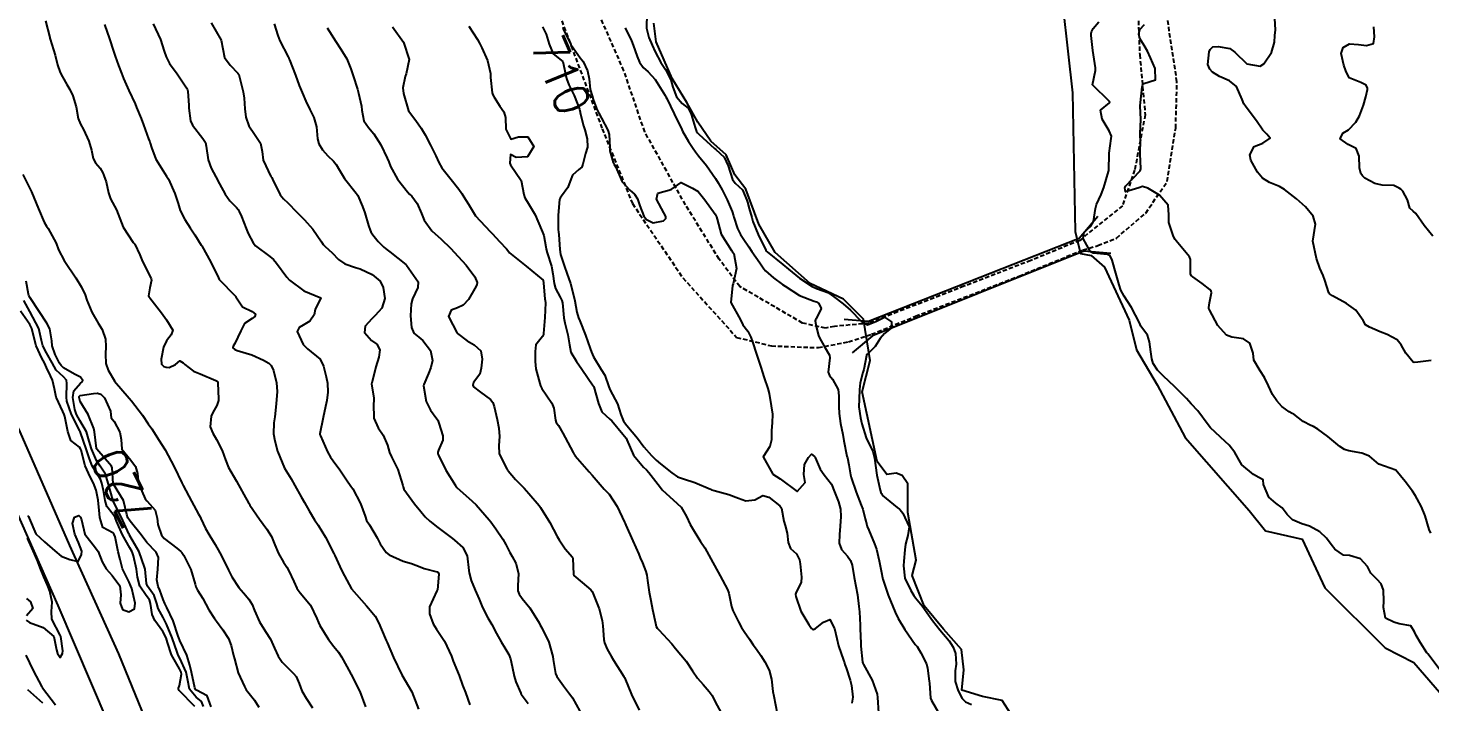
# Model space of a CAD drawing. Header units: metres. Extents: x 292545 to 299085, y 7450245 to 7463078.
# Drawn here: x 298608.5 to 298772.6, y 7451122.6 to 7451201.5 of the extents above; entities that cross this region are included whole.
import ezdxf
from ezdxf.enums import TextEntityAlignment as Align

# ---------------------------------------------------------------- set-up
doc = ezdxf.new("R2010")
doc.units = ezdxf.units.M
doc.linetypes.add('DASHED', pattern=[0.75, 0.5, -0.25])
for name, color, linetype in [('Cotas', 45, 'Continuous'), ('Curvas de Nivel 1m', 11, 'Continuous'), ('Curvas de Nivel 5m', 15, 'Continuous'), ('Hidrografia', 140, 'Continuous'), ('Linha Férrea', 20, 'Continuous'), ('Pontes e viadutos', 190, 'Continuous'), ('Vias Secundárias', 230, 'DASHED')]:
    doc.layers.add(name, color=color, linetype=linetype)
doc.styles.add('Style-STANDARD', font='STANDARD.shx')

msp = doc.modelspace()

# ---------------------------------------------------------------- linework, layer by layer
at = {"layer": 'Curvas de Nivel 1m', "flags": 128}
for points, elevation in [([(298680.93, 7451203.22), (298680.91, 7451201.47), (298681.15, 7451200.4), (298681.56, 7451199.47), (298681.9, 7451198.69), (298682.56, 7451197.46), (298683.1, 7451196.62), (298683.76, 7451195.44), (298683.97, 7451194.56), (298684.42, 7451193.44), (298685.06, 7451192.67), (298685.76, 7451192.13), (298686.12, 7451191.41), (298686.57, 7451189.86), (298686.75, 7451189.4), (298686.85, 7451189.24), (298687.01, 7451189.06), (298688.86, 7451187.38), (298688.99, 7451187.28), (298690, 7451186.38), (298690.43, 7451185.36), (298690.95, 7451183.76), (298691.28, 7451183.35), (298692.13, 7451182.54), (298692.65, 7451181.33), (298692.7, 7451181.11), (298692.91, 7451180.36), (298693.2, 7451179.33), (298693.34, 7451178.87), (298693.96, 7451177.32), (298694.85, 7451175.5), (298694.93, 7451175.38), (298695.02, 7451175.31), (298696.83, 7451173.83), (298697.52, 7451173.27), (298698.81, 7451172.23), (298700.27, 7451171.25), (298700.8, 7451171.02), (298702.1, 7451170.53), (298702.79, 7451170.09), (298703.92, 7451169.2), (298704.77, 7451168.48), (298706, 7451167.18), (298706.75, 7451166.76), (298707.71, 7451167.16), (298708.76, 7451167.64), (298709.55, 7451167.13), (298709.51, 7451166.37), (298708.74, 7451165.75), (298708.22, 7451165.15), (298707.65, 7451164.22), (298706.7, 7451163.28), (298706.65, 7451163.23), (298706.62, 7451163.17), (298706.31, 7451161.55), (298706.22, 7451161.17), (298705.88, 7451159.96), (298705.81, 7451159.18), (298705.76, 7451158.07), (298705.74, 7451157.18), (298705.92, 7451155.87), (298706.09, 7451155.18), (298706.59, 7451153.53), (298706.76, 7451153.17), (298707.38, 7451151.96), (298707.59, 7451151.15), (298707.69, 7451150.29), (298707.86, 7451149.15), (298708.25, 7451147.41), (298708.33, 7451147.14), (298708.38, 7451147.01), (298708.51, 7451146.77), (298710.23, 7451145.39), (298710.49, 7451145.18), (298710.56, 7451145.12), (298710.88, 7451144.73), (298711.63, 7451143.11), (298711.46, 7451142.11), (298711.2, 7451141.11), (298711.13, 7451140.42), (298711.02, 7451139.11), (298710.96, 7451138.57), (298711.11, 7451137.11), (298711.82, 7451135.67), (298712.17, 7451135.1), (298712.37, 7451134.81), (298713.15, 7451133.88), (298713.7, 7451133.08), (298714.34, 7451132.15), (298715.22, 7451131.06), (298716.31, 7451129.78), (298716.77, 7451129.05), (298717.04, 7451128.3), (298717.14, 7451127.04), (298717.02, 7451126.29), (298717.02, 7451125.04), (298717.36, 7451123.92), (298717.83, 7451123.03), (298718.23, 7451122.66), (298718.91, 7451122.33)], 707), ([(298610.59, 7451202.32), (298611.07, 7451200.38), (298611.09, 7451200.31), (298611.14, 7451200.17), (298611.72, 7451198.3), (298611.98, 7451197.18), (298612.29, 7451196.29), (298612.58, 7451195.77), (298613.08, 7451194.89), (298613.42, 7451194.28), (298613.78, 7451193.55), (298614.15, 7451192.27), (298614.4, 7451190.9), (298614.66, 7451190.26), (298615.01, 7451189.6), (298615.64, 7451188.25), (298615.95, 7451187.21), (298616.17, 7451186.24), (298616.43, 7451185.7), (298616.96, 7451185.08), (298617.27, 7451184.55), (298617.4, 7451184.23), (298617.66, 7451183.51), (298617.95, 7451182.22), (298618.18, 7451181.49), (298618.9, 7451180.21), (298619.65, 7451178.2), (298620.85, 7451176.38), (298620.94, 7451176.28), (298621.01, 7451176.19), (298621.61, 7451174.95), (298621.93, 7451174.17), (298622.81, 7451172.42), (298622.95, 7451172.16), (298622.98, 7451171.98), (298622.79, 7451171.08), (298622.63, 7451170.16), (298622.66, 7451170.04), (298622.78, 7451169.9), (298624.15, 7451168.15), (298624.75, 7451167.36), (298625.48, 7451166.13), (298625.27, 7451165.59), (298624.72, 7451164.89), (298624.38, 7451164.14), (298624.11, 7451162.73), (298624.16, 7451162.15), (298624.44, 7451161.9), (298624.68, 7451161.81), (298625.05, 7451161.76), (298625.77, 7451162.13), (298626.29, 7451162.53), (298626.69, 7451162.3), (298626.89, 7451162.12), (298627.89, 7451161.32), (298628.67, 7451161.02), (298630.49, 7451160.25), (298630.66, 7451160.15), (298630.74, 7451160.07), (298630.75, 7451159.98), (298630.82, 7451158.07), (298630.81, 7451157.9), (298630.63, 7451157.31), (298630.17, 7451156.52), (298629.97, 7451156.08), (298629.85, 7451154.83), (298630.14, 7451154.07), (298630.58, 7451153.34), (298631.23, 7451152.06), (298631.64, 7451150.97), (298631.99, 7451150.06), (298632.53, 7451149.14), (298632.93, 7451148.45), (298633.14, 7451148.04), (298633.99, 7451146.54), (298634.27, 7451146.02), (298634.35, 7451145.88), (298634.49, 7451145.67), (298635.62, 7451144.01), (298636.46, 7451142.85), (298637, 7451141.99), (298637.4, 7451141.03), (298637.82, 7451139.99), (298638.41, 7451138.99), (298638.83, 7451138.39), (298639.06, 7451137.97), (298639.64, 7451136.71), (298639.97, 7451135.96), (298640.12, 7451135.7), (298640.37, 7451135.4), (298641.59, 7451133.94), (298642.34, 7451132.4), (298642.52, 7451131.93), (298642.68, 7451131.57), (298643.67, 7451129.92), (298644.3, 7451129.13), (298644.84, 7451128.46), (298645.21, 7451127.9), (298646.25, 7451125.99), (298646.32, 7451125.88), (298646.43, 7451125.7), (298647.36, 7451123.87), (298648.01, 7451122.07)], 718), ([(298617.47, 7451201.92), (298618.07, 7451200.22), (298618.55, 7451198.79), (298618.73, 7451198.21), (298619.1, 7451197.11), (298619.45, 7451196.21), (298619.71, 7451195.58), (298620.31, 7451194.2), (298621.05, 7451192.61), (298621.23, 7451192.19), (298621.76, 7451190.91), (298622.05, 7451190.17), (298622.63, 7451188.53), (298622.77, 7451188.16), (298622.83, 7451188), (298622.99, 7451187.53), (298623.5, 7451186.15), (298624.34, 7451184.77), (298624.75, 7451184.14), (298624.95, 7451183.79), (298625.7, 7451182.13), (298626.08, 7451180.96), (298626.35, 7451180.13), (298626.89, 7451179.07), (298627.51, 7451178.11), (298628.06, 7451177.29), (298628.79, 7451176.09), (298628.81, 7451176.05), (298628.85, 7451175.99), (298629.92, 7451174.08), (298630.81, 7451172.24), (298630.91, 7451172.07), (298632.78, 7451170.15), (298632.83, 7451170.09), (298632.84, 7451170.05), (298633.62, 7451168.88), (298634.77, 7451168.33), (298635.16, 7451168.02), (298635.05, 7451167.72), (298634.76, 7451167.51), (298633.85, 7451166.93), (298633.44, 7451166.04), (298632.72, 7451164.57), (298632.52, 7451164.25), (298632.5, 7451164.05), (298632.71, 7451163.88), (298632.99, 7451163.76), (298634.7, 7451163.25), (298636.07, 7451162.63), (298636.69, 7451162.27), (298636.99, 7451162), (298637.27, 7451161.4), (298637.62, 7451159.99), (298637.69, 7451158.95), (298637.59, 7451157.99), (298637.51, 7451157.11), (298637.4, 7451155.99), (298637.29, 7451155.3), (298637.27, 7451153.99), (298637.4, 7451153.17), (298637.72, 7451151.99), (298638.54, 7451149.98), (298639.31, 7451148.75), (298639.75, 7451147.96), (298640.5, 7451146.62), (298640.89, 7451145.95), (298641.43, 7451144.99), (298642.05, 7451143.93), (298642.46, 7451143.32), (298643.35, 7451141.92), (298644.31, 7451140.02), (298644.36, 7451139.91), (298644.42, 7451139.78), (298645, 7451138.49), (298645.3, 7451137.9), (298646.37, 7451135.88), (298648.12, 7451133.86), (298648.35, 7451133.62), (298649.16, 7451132.67), (298649.57, 7451131.84), (298650.31, 7451130.1), (298650.43, 7451129.83), (298650.54, 7451129.59), (298651.29, 7451127.82), (298652.25, 7451125.81), (298653.43, 7451123.8), (298654.21, 7451121.79)], 717), ([(298623.16, 7451201.98), (298624.03, 7451200.15), (298624.47, 7451198.8), (298624.69, 7451198.14), (298625.1, 7451197.34), (298625.98, 7451196.13), (298627.08, 7451194.51), (298627.2, 7451194.24), (298627.22, 7451194.12), (298627.34, 7451192.41), (298627.36, 7451192.12), (298627.54, 7451190.63), (298627.78, 7451190.11), (298629, 7451188.57), (298629.28, 7451188.09), (298629.39, 7451187.68), (298629.59, 7451186.08), (298629.94, 7451185.1), (298630.49, 7451184.07), (298630.94, 7451183.26), (298631.6, 7451182.06), (298632.14, 7451181.28), (298632.91, 7451180.5), (298633.12, 7451180.26), (298633.25, 7451180.04), (298633.49, 7451179.44), (298634.04, 7451178.03), (298634.28, 7451177.45), (298634.86, 7451176.36), (298635.16, 7451176.02), (298636.84, 7451174.75), (298637.25, 7451174.4), (298637.61, 7451173.99), (298638.81, 7451172.35), (298639.14, 7451171.97), (298640.79, 7451170.73), (298642.78, 7451169.93), (298642.14, 7451168.56), (298642, 7451167.94), (298641.49, 7451167.2), (298640.74, 7451166.74), (298640.25, 7451166.44), (298640.03, 7451165.96), (298640.72, 7451164.45), (298641.24, 7451163.94), (298642.7, 7451162.76), (298643.09, 7451161.92), (298643.42, 7451160.67), (298643.57, 7451159.92), (298643.61, 7451158.87), (298643.49, 7451157.92), (298643.34, 7451157.21), (298643.08, 7451155.92), (298642.69, 7451154.02), (298642.68, 7451153.93), (298642.74, 7451153.78), (298643.56, 7451151.91), (298643.92, 7451151.27), (298644.55, 7451150.4), (298644.92, 7451149.9), (298645.8, 7451148.62), (298646.3, 7451147.88), (298646.52, 7451147.56), (298647.45, 7451145.87), (298647.96, 7451144.38), (298648.15, 7451143.86), (298648.47, 7451143.34), (298649.39, 7451141.85), (298649.75, 7451141.15), (298650.43, 7451140.13), (298650.79, 7451139.83), (298652.42, 7451139.11), (298653.39, 7451138.82), (298654.41, 7451138.44), (298654.88, 7451138.26), (298656.4, 7451137.86), (298656.53, 7451137.76), (298656.59, 7451137.57), (298656.43, 7451135.76), (298656.41, 7451135.72), (298656.37, 7451135.65), (298655.52, 7451133.77), (298655.52, 7451132.95), (298655.95, 7451131.77), (298656.32, 7451131.16), (298657.26, 7451129.75), (298658.06, 7451127.97), (298658.14, 7451127.74), (298658.28, 7451127.39), (298658.96, 7451125.73), (298659.37, 7451124.6), (298659.71, 7451123.73), (298660.22, 7451122.29)], 716), ([(298637.34, 7451202), (298637.76, 7451200.6), (298638.01, 7451199.99), (298638.96, 7451198.12), (298639.04, 7451197.97), (298639.06, 7451197.92), (298639.11, 7451197.78), (298639.81, 7451195.96), (298640.26, 7451194.77), (298640.6, 7451193.95), (298641.05, 7451192.93), (298641.52, 7451191.95), (298641.97, 7451191.01), (298642.29, 7451189.94), (298642.4, 7451188.54), (298642.55, 7451187.93), (298642.99, 7451187.24), (298643.6, 7451186.54), (298644.26, 7451185.91), (298644.59, 7451185.52), (298644.96, 7451184.87), (298645.56, 7451183.89), (298646.93, 7451182.15), (298647.05, 7451182), (298647.13, 7451181.88), (298647.65, 7451180.61), (298647.92, 7451179.86), (298648.37, 7451178.37), (298648.56, 7451177.85), (298648.65, 7451177.63), (298648.87, 7451177.28), (298649.51, 7451176.5), (298650.17, 7451175.84), (298650.55, 7451175.54), (298650.85, 7451175.32), (298652.75, 7451173.81), (298652.83, 7451173.73), (298654.18, 7451171.79), (298654.15, 7451171.14), (298653.52, 7451169.8), (298653.37, 7451169.21), (298653.29, 7451167.8), (298653.39, 7451166.45), (298653.69, 7451165.8), (298654.25, 7451165.31), (298654.72, 7451164.94), (298655.63, 7451163.77), (298655.87, 7451162.59), (298655.66, 7451161.77), (298655.37, 7451161.08), (298654.83, 7451159.78), (298654.8, 7451159.64), (298655.12, 7451157.78), (298655.64, 7451156.79), (298656.38, 7451155.76), (298656.47, 7451155.62), (298656.61, 7451155.24), (298657.06, 7451153.76), (298657.06, 7451153.28), (298656.57, 7451152.1), (298656.47, 7451151.85), (298656.46, 7451151.76), (298656.48, 7451151.68), (298656.56, 7451151.5), (298657.41, 7451149.75), (298658.53, 7451147.96), (298658.62, 7451147.83), (298658.71, 7451147.74), (298660.5, 7451146.14), (298660.96, 7451145.71), (298662.48, 7451143.94), (298662.67, 7451143.69), (298663.25, 7451142.89), (298664.09, 7451141.67), (298664.44, 7451141.05), (298664.9, 7451140.13), (298665.18, 7451139.66), (298665.62, 7451138.86), (298665.9, 7451137.65), (298665.83, 7451136.2), (298665.84, 7451135.65), (298665.98, 7451135.26), (298666.36, 7451134.74), (298667.26, 7451133.63), (298668.33, 7451131.88), (298668.46, 7451131.62), (298668.65, 7451131.29), (298669.46, 7451129.61), (298669.93, 7451127.96), (298669.99, 7451127.6), (298670.26, 7451125.97), (298670.4, 7451125.6), (298671.18, 7451124.53), (298671.9, 7451123.57), (298672.04, 7451123.38), (298672.23, 7451123.11), (298673.08, 7451121.56)], 714), ([(298643.54, 7451201.53), (298644.54, 7451199.91), (298645.13, 7451199), (298645.83, 7451197.89), (298646.29, 7451196.7), (298646.57, 7451195.89), (298647.07, 7451194.32), (298647.19, 7451193.88), (298647.53, 7451192.36), (298647.58, 7451191.87), (298647.82, 7451190.65), (298648.35, 7451189.86), (298649.01, 7451189.12), (298649.81, 7451187.84), (298650.56, 7451186.25), (298650.73, 7451185.83), (298650.96, 7451185.27), (298651.77, 7451183.82), (298652.93, 7451182.33), (298653.18, 7451182.06), (298653.43, 7451181.8), (298654.07, 7451180.95), (298654.57, 7451179.78), (298654.89, 7451179), (298655.79, 7451177.77), (298656.86, 7451176.8), (298657.96, 7451175.75), (298658.84, 7451174.77), (298659.34, 7451174.23), (298659.79, 7451173.73), (298660.81, 7451172.38), (298661.1, 7451171.71), (298661.06, 7451171.45), (298660.8, 7451171.01), (298660.06, 7451169.72), (298659.46, 7451169.05), (298658.77, 7451168.73), (298658.04, 7451168.47), (298657.72, 7451167.75), (298658.73, 7451165.8), (298658.77, 7451165.77), (298658.8, 7451165.74), (298659.9, 7451164.9), (298660.72, 7451164.43), (298661.5, 7451163.7), (298661.65, 7451162.75), (298661.55, 7451161.7), (298661.39, 7451160.99), (298660.67, 7451160.01), (298660.57, 7451159.71), (298660.66, 7451159.51), (298661.47, 7451158.88), (298662.64, 7451158.02), (298662.91, 7451157.69), (298663.09, 7451157.22), (298663.44, 7451155.68), (298663.61, 7451154.67), (298663.7, 7451153.68), (298663.6, 7451152.65), (298663.65, 7451151.68), (298664.55, 7451149.92), (298664.64, 7451149.76), (298664.7, 7451149.67), (298665.55, 7451148.67), (298666.52, 7451147.71), (298666.59, 7451147.64), (298667.13, 7451147.02), (298668.32, 7451145.62), (298668.49, 7451145.39), (298669.57, 7451143.61), (298670.45, 7451141.98), (298670.66, 7451141.6), (298671.38, 7451140.54), (298672.22, 7451139.57), (298672.28, 7451139.43), (298672.34, 7451137.57), (298672.4, 7451137.41), (298673.35, 7451136.6), (298674.38, 7451135.75), (298674.52, 7451135.55), (298674.65, 7451135.27), (298675.35, 7451133.54), (298675.71, 7451132.16), (298675.79, 7451131.54), (298675.9, 7451129.94), (298675.97, 7451129.53), (298676.3, 7451128.79), (298676.75, 7451127.99), (298677.05, 7451127.52), (298678.25, 7451125.6), (298678.31, 7451125.5), (298678.35, 7451125.4), (298679.12, 7451123.49), (298680.04, 7451121.65)], 713), ([(298651.16, 7451201.63), (298652.46, 7451199.82), (298653.11, 7451197.81), (298652.76, 7451196.15), (298652.67, 7451195.81), (298652.39, 7451194.5), (298652.46, 7451193.82), (298653.04, 7451191.81), (298653.92, 7451190.68), (298654.54, 7451189.79), (298655.01, 7451189), (298655.64, 7451187.77), (298656.23, 7451186.52), (298656.59, 7451185.76), (298656.96, 7451185.13), (298658.04, 7451183.75), (298658.93, 7451182.65), (298659.3, 7451182.11), (298659.54, 7451181.73), (298660.07, 7451180.88), (298660.77, 7451179.71), (298660.9, 7451179.52), (298662.6, 7451177.69), (298662.87, 7451177.41), (298663.71, 7451176.53), (298664.52, 7451175.67), (298664.66, 7451175.47), (298664.85, 7451175.2), (298666.82, 7451173.64), (298668.81, 7451171.97), (298668.83, 7451171.64), (298668.83, 7451171.62), (298668.98, 7451169.82), (298669.02, 7451169.62), (298669.08, 7451169.32), (298669.01, 7451167.62), (298668.85, 7451165.74), (298668.84, 7451165.62), (298668.73, 7451165.39), (298667.94, 7451164.41), (298667.85, 7451163.63), (298667.86, 7451162.47), (298667.94, 7451161.63), (298668.41, 7451159.88), (298668.49, 7451159.62), (298668.66, 7451159.29), (298669.81, 7451157.6), (298670.04, 7451157.01), (298670.24, 7451155.6), (298670.34, 7451155.33), (298670.61, 7451154.97), (298671.11, 7451154.1), (298671.36, 7451153.59), (298672.33, 7451151.81), (298672.45, 7451151.57), (298672.49, 7451151.5), (298672.56, 7451151.42), (298674.18, 7451149.55), (298674.54, 7451149.15), (298675.95, 7451147.53), (298676.23, 7451147.24), (298676.51, 7451146.93), (298677.46, 7451145.51), (298678.33, 7451143.65), (298678.39, 7451143.5), (298678.47, 7451143.33), (298679.28, 7451141.49), (298679.98, 7451139.93), (298680.16, 7451139.48), (298680.42, 7451138.89), (298680.82, 7451137.89), (298680.93, 7451137.47), (298681.01, 7451136.85), (298681.21, 7451135.47), (298681.39, 7451134.49), (298681.61, 7451133.46), (298681.95, 7451131.83), (298682.03, 7451131.45), (298682.13, 7451131.26), (298682.32, 7451131.07), (298683.84, 7451129.43), (298684.3, 7451128.89), (298685.52, 7451127.42), (298686.27, 7451126.26), (298686.85, 7451125.4), (298687.51, 7451124.66), (298688.24, 7451123.84), (298688.57, 7451123.38), (298688.94, 7451122.65), (298689.62, 7451121.37)], 712), ([(298660.09, 7451201.72), (298661.14, 7451200.14), (298661.36, 7451199.71), (298661.64, 7451199.19), (298662.31, 7451197.7), (298662.63, 7451196.16), (298662.65, 7451195.69), (298662.84, 7451193.91), (298662.93, 7451193.69), (298663.06, 7451193.41), (298663.73, 7451192.36), (298664.22, 7451191.67), (298664.39, 7451191.02), (298664.45, 7451189.67), (298665.01, 7451188.48), (298665.9, 7451188.76), (298667.01, 7451188.77), (298667.73, 7451187.63), (298666.98, 7451186.42), (298665.65, 7451186.33), (298664.98, 7451186.71), (298664.9, 7451185.66), (298664.97, 7451185.47), (298666.24, 7451183.65), (298666.55, 7451182.02), (298666.64, 7451181.64), (298666.92, 7451181.19), (298667.86, 7451179.63), (298668.61, 7451177.89), (298668.73, 7451177.62), (298668.87, 7451177.22), (298669.13, 7451175.89), (298669.17, 7451175.62), (298669.29, 7451175.17), (298669.78, 7451173.61), (298669.95, 7451172.73), (298670.08, 7451171.6), (298670.23, 7451171.03), (298670.79, 7451169.99), (298670.98, 7451169.59), (298671.05, 7451169.32), (298671.24, 7451167.59), (298671.34, 7451166.99), (298671.68, 7451165.58), (298671.88, 7451164.42), (298672.06, 7451163.58), (298672.7, 7451162.46), (298673.33, 7451161.56), (298674.66, 7451159.61), (298674.69, 7451159.57), (298674.7, 7451159.55), (298674.72, 7451159.49), (298675.27, 7451157.54), (298675.67, 7451156.59), (298676.61, 7451155.72), (298676.82, 7451155.52), (298678.14, 7451153.96), (298678.52, 7451153.5), (298678.59, 7451153.3), (298679.38, 7451151.49), (298680.55, 7451150.12), (298680.88, 7451149.81), (298681.18, 7451149.47), (298682.52, 7451147.72), (298682.74, 7451147.45), (298684.5, 7451145.84), (298684.95, 7451145.43), (298685.58, 7451144.32), (298685.99, 7451143.41), (298686.46, 7451142.6), (298687.23, 7451141.4), (298687.7, 7451140.65), (298688.42, 7451139.38), (298689.51, 7451137.37), (298690.38, 7451135.77), (298690.5, 7451135.48), (298690.53, 7451135.36), (298690.82, 7451133.81), (298690.99, 7451133.35), (298691.67, 7451132.01), (298692, 7451131.34), (298692.32, 7451130.87), (298692.94, 7451129.96), (298693.36, 7451129.32), (298693.78, 7451128.8), (298694.29, 7451128.07), (298694.73, 7451127.31), (298695.24, 7451126.33), (298695.53, 7451125.3), (298695.69, 7451123.85), (298695.81, 7451123.29), (298696.2, 7451121.29)], 711), ([(298671.1, 7451201.59), (298671.16, 7451201.4), (298672.05, 7451199.58), (298673.12, 7451197.99), (298673.31, 7451197.77), (298673.47, 7451197.56), (298674.01, 7451196.47), (298674.18, 7451195.55), (298674.32, 7451194.3), (298674.52, 7451193.55), (298674.64, 7451193.13), (298675.05, 7451192.07), (298675.32, 7451191.54), (298675.63, 7451190.93), (298676.37, 7451189.53), (298676.53, 7451189.05), (298676.59, 7451187.53), (298676.6, 7451187.14), (298676.98, 7451185.77), (298677.11, 7451185.52), (298677.3, 7451185.19), (298678.04, 7451183.51), (298678.93, 7451182.51), (298679.48, 7451182.04), (298679.83, 7451181.49), (298680.13, 7451180.7), (298680.58, 7451179.47), (298680.9, 7451179.07), (298681.66, 7451178.69), (298682.9, 7451178.94), (298683.14, 7451179.21), (298683.17, 7451179.45), (298682.91, 7451179.88), (298682.07, 7451181.46), (298682.23, 7451182.16), (298682.93, 7451182.38), (298683.79, 7451182.59), (298684.94, 7451183.43), (298686.29, 7451182.76), (298686.93, 7451182.37), (298687.7, 7451181.39), (298688.91, 7451179.71), (298689.09, 7451179.38), (298689.16, 7451179.11), (298689.64, 7451177.37), (298690.85, 7451175.45), (298690.89, 7451175.4), (298690.92, 7451175.36), (298691.11, 7451175.1), (298691.42, 7451173.35), (298691.02, 7451171.57), (298690.96, 7451171.36), (298690.78, 7451169.36), (298691.9, 7451167.34), (298692.18, 7451166.77), (298692.74, 7451166), (298693.1, 7451165.33), (298693.29, 7451164.76), (298693.76, 7451163.32), (298694.31, 7451161.69), (298694.42, 7451161.31), (298694.68, 7451160.56), (298695.1, 7451159.31), (298695.25, 7451158.71), (298695.47, 7451157.3), (298695.62, 7451156.3), (298695.61, 7451155.3), (298695.5, 7451154.4), (298695.5, 7451153.3), (298695.34, 7451152.54), (298694.56, 7451151.31), (298695.66, 7451149.3), (298696.53, 7451148.73), (298698.51, 7451147.26), (298699.47, 7451148.31), (298699.32, 7451149.25), (298699.39, 7451150.42), (298699.85, 7451151.25), (298700.18, 7451151.63), (298700.56, 7451151.37), (298700.62, 7451151.29), (298700.64, 7451151.24), (298701.2, 7451149.88), (298701.68, 7451149.22), (298702.53, 7451148.1), (298702.9, 7451147.21), (298703.34, 7451146.05), (298703.6, 7451145.2), (298703.62, 7451144.34), (298703.55, 7451143.2), (298703.46, 7451142.21), (298703.44, 7451141.21), (298703.72, 7451140.48), (298704.43, 7451139.7), (298704.77, 7451139.19), (298704.97, 7451138.62), (298705.18, 7451137.18), (298705.37, 7451136.19), (298705.58, 7451135.18), (298705.75, 7451133.78), (298705.8, 7451133.18), (298705.89, 7451131.61), (298705.91, 7451131.17), (298705.96, 7451129.52), (298705.97, 7451129.17), (298706.17, 7451127.28), (298706.19, 7451127.17), (298706.27, 7451127.01), (298707.3, 7451125.16), (298707.87, 7451123.53), (298707.93, 7451123.15), (298708.02, 7451121.34)], 709), ([(298678.41, 7451201.51), (298679.14, 7451199.99), (298679.34, 7451199.5), (298679.8, 7451198.17), (298680.09, 7451197.49), (298680.51, 7451196.89), (298681.1, 7451196.38), (298681.89, 7451195.46), (298683.07, 7451193.61), (298683.15, 7451193.45), (298683.27, 7451193.24), (298684.13, 7451191.44), (298685.02, 7451189.6), (298685.1, 7451189.43), (298685.82, 7451188.23), (298686.35, 7451187.41), (298686.61, 7451187.02), (298686.98, 7451186.55), (298687.92, 7451185.39), (298688.95, 7451183.87), (298689.26, 7451183.38), (298689.73, 7451182.57), (298690.35, 7451181.37), (298690.91, 7451180.01), (298691.08, 7451179.53), (298691.13, 7451179.36), (298691.56, 7451178.03), (298691.88, 7451177.34), (298692.27, 7451176.74), (298692.86, 7451175.87), (298693.22, 7451175.33), (298694.15, 7451174), (298694.64, 7451173.31), (298694.82, 7451173.09), (298695.76, 7451172.24), (298696.81, 7451171.49), (298697.11, 7451171.28), (298698.79, 7451170.21), (298700.5, 7451169.53), (298700.78, 7451169.44), (298700.92, 7451169.37), (298701.06, 7451169.24), (298701.32, 7451168.69), (298700.76, 7451167.48), (298700.66, 7451167.34), (298700.64, 7451167.24), (298700.75, 7451166.55), (298701.03, 7451165.53), (298701.14, 7451165.23), (298701.67, 7451164.28), (298702.32, 7451163.22), (298702.36, 7451162.88), (298702.15, 7451161.22), (298702.29, 7451160.83), (298702.67, 7451160.41), (298703.33, 7451159.2), (298703.39, 7451158.47), (298703.39, 7451157.2), (298703.43, 7451156.4), (298703.58, 7451155.2), (298703.87, 7451153.92), (298704, 7451153.2), (298704.34, 7451151.41), (298704.4, 7451151.19), (298704.55, 7451150.39), (298704.76, 7451149.19), (298704.83, 7451148.89), (298705.43, 7451147.18), (298706.03, 7451145.64), (298706.19, 7451145.17), (298706.48, 7451144.04), (298706.66, 7451143.35), (298706.72, 7451143.17), (298706.91, 7451142.72), (298707.59, 7451141.15), (298707.8, 7451140.51), (298708.13, 7451139.14), (298708.4, 7451137.76), (298708.51, 7451137.14), (298708.55, 7451136.98), (298709.17, 7451135.13), (298709.7, 7451133.78), (298709.99, 7451133.12), (298710.34, 7451132.4), (298711.11, 7451131.11), (298712.31, 7451129.37), (298712.44, 7451129.23), (298712.57, 7451129.1), (298712.99, 7451128.39), (298713.64, 7451127.08), (298713.78, 7451126.59), (298713.97, 7451125.07), (298714, 7451124.82), (298714.13, 7451123.07), (298714.23, 7451122.79), (298715.24, 7451121.06)], 708), ([(298773.77, 7451126.36), (298772.3, 7451128.26), (298772.21, 7451128.38), (298771.47, 7451129.55), (298770.95, 7451130.4), (298770.76, 7451130.83), (298770.33, 7451131.52), (298768.97, 7451131.79), (298768.34, 7451131.95), (298767.36, 7451132.44), (298767.14, 7451133.67), (298767.16, 7451134.44), (298767.12, 7451135.71), (298766.85, 7451136.45), (298766.4, 7451136.94), (298765.65, 7451137.7), (298765.25, 7451138.47), (298764.43, 7451139.38), (298763.15, 7451139.77), (298762.43, 7451139.8), (298761.44, 7451140.52), (298761, 7451141.07), (298760.46, 7451141.78), (298759.66, 7451142.54), (298758.47, 7451143.21), (298757.57, 7451143.46), (298756.48, 7451143.96), (298755.86, 7451144.58), (298755.25, 7451145.33), (298754.51, 7451145.89), (298753.69, 7451146.61), (298753.07, 7451148.07), (298753.06, 7451148.61), (298752.54, 7451148.89), (298751.91, 7451149.26), (298750.56, 7451150.39), (298750.38, 7451150.64), (298749.75, 7451151.82), (298749.07, 7451152.66), (298748.59, 7451153.11), (298746.9, 7451154.69), (298746.62, 7451155.05), (298745.41, 7451156.7), (298744.64, 7451157.5), (298744.06, 7451158.13), (298743.5, 7451158.73), (298742.67, 7451159.55), (298741.39, 7451160.75), (298740.69, 7451161.46), (298740.17, 7451162.24), (298740, 7451162.77), (298739.9, 7451163.59), (298739.75, 7451164.77), (298739.51, 7451165.54), (298738.75, 7451166.62), (298738.65, 7451166.79), (298738.56, 7451166.98), (298737.65, 7451168.8), (298736.79, 7451170.1), (298736.39, 7451170.81), (298736.19, 7451171.44), (298735.79, 7451172.82), (298735.36, 7451174.31), (298735.15, 7451174.83), (298734.85, 7451175), (298733.15, 7451175.15), (298732.86, 7451175.3), (298731.97, 7451176.87), (298732.12, 7451177.62), (298732.89, 7451178.32), (298733.2, 7451178.86), (298733.41, 7451180.36), (298733.53, 7451180.85), (298734.1, 7451182.01), (298734.42, 7451182.84), (298734.96, 7451184.69), (298734.99, 7451184.81), (298734.99, 7451184.83), (298735.03, 7451186.79), (298735.03, 7451186.83), (298735.28, 7451188.56), (298735.29, 7451188.83), (298735.02, 7451189.46), (298734.2, 7451190.84), (298734.02, 7451191.88), (298735.06, 7451192.72), (298735.1, 7451192.8), (298735.09, 7451192.83), (298735.06, 7451192.91), (298733.08, 7451194.85), (298733.43, 7451196.53), (298733.44, 7451196.85), (298733.13, 7451198.85), (298732.91, 7451200.61), (298732.91, 7451200.85), (298732.95, 7451201.06), (298733.16, 7451201.42), (298733.81, 7451202.2)], 707), ([(298772.68, 7451142.38), (298772.47, 7451142.8), (298771.99, 7451144.39), (298771.57, 7451145.46), (298771.06, 7451146.4), (298770.87, 7451146.76), (298770.52, 7451147.29), (298769.65, 7451148.42), (298768.55, 7451149.74), (298766.56, 7451150.45), (298765.49, 7451151.38), (298764.58, 7451151.73), (298763.08, 7451152), (298762.58, 7451152.16), (298762.02, 7451152.51), (298760.6, 7451153.71), (298759.46, 7451154.54), (298758.93, 7451154.86), (298758.62, 7451154.98), (298757.73, 7451155.45), (298756.63, 7451156.29), (298756.45, 7451156.39), (298756.08, 7451156.58), (298755.24, 7451157.2), (298754.65, 7451157.85), (298754.14, 7451158.61), (298753.67, 7451159.61), (298753.2, 7451160.61), (298752.69, 7451161.36), (298751.96, 7451162.63), (298751.89, 7451163.45), (298751.5, 7451164.63), (298750.74, 7451165.13), (298749.39, 7451165.31), (298748.74, 7451165.55), (298747.75, 7451166.68), (298746.77, 7451168.51), (298746.69, 7451168.69), (298746.67, 7451168.8), (298746.78, 7451169.35), (298746.99, 7451170.5), (298746.95, 7451170.69), (298746.81, 7451170.91), (298745.92, 7451171.59), (298744.82, 7451172.37), (298744.63, 7451172.52), (298744.55, 7451172.71), (298744.53, 7451174.41), (298744.42, 7451174.72), (298742.87, 7451176.59), (298742.74, 7451176.74), (298742.54, 7451177.08), (298741.99, 7451178.75), (298742.01, 7451179.65), (298741.92, 7451180.75), (298740.93, 7451181.94), (298739.55, 7451182.77), (298738.94, 7451182.95), (298738.49, 7451182.79), (298736.94, 7451182.31), (298736.86, 7451182.81), (298736.88, 7451182.88), (298736.94, 7451182.98), (298738.67, 7451184.78), (298738.75, 7451185), (298738.67, 7451186.78), (298738.68, 7451188.45), (298738.67, 7451188.79), (298738.66, 7451189.14), (298738.74, 7451190.78), (298738.67, 7451192.4), (298738.68, 7451192.79), (298738.9, 7451194.6), (298738.93, 7451194.78), (298738.97, 7451194.9), (298739.09, 7451194.99), (298740.45, 7451195.41), (298740.4, 7451196.77), (298739.88, 7451198.02), (298739.52, 7451198.78), (298739.14, 7451199.43), (298738.63, 7451200.27), (298738.5, 7451200.79), (298738.63, 7451201.32), (298739.17, 7451201.92)], 708), ([(298772.7, 7451162.57), (298771.14, 7451162.4), (298770.7, 7451162.37), (298770.58, 7451162.41), (298769.74, 7451163.44), (298769.18, 7451164.42), (298768.73, 7451165), (298767.57, 7451165.61), (298766.75, 7451165.94), (298765.5, 7451166.47), (298765.03, 7451166.75), (298764.76, 7451167.26), (298763.89, 7451168.49), (298762.78, 7451169.27), (298761.15, 7451170.17), (298760.8, 7451170.38), (298760.71, 7451170.52), (298760.28, 7451171.99), (298760.07, 7451172.53), (298759.68, 7451173.39), (298759.29, 7451174.54), (298758.87, 7451176.55), (298759.18, 7451178.55), (298758.91, 7451179.47), (298758, 7451180.56), (298756.93, 7451181.5), (298755.56, 7451182.58), (298754.95, 7451182.96), (298753.77, 7451183.43), (298752.96, 7451183.93), (298752.37, 7451184.63), (298751.61, 7451186.01), (298751.47, 7451186.64), (298752.01, 7451187.62), (298753.01, 7451188), (298753.86, 7451188.61), (298753.48, 7451189.08), (298753.02, 7451189.54), (298752.26, 7451190.63), (298751.06, 7451192.24), (298750.8, 7451192.64), (298750.57, 7451193.14), (298749.93, 7451194.65), (298749.09, 7451195.31), (298747.94, 7451195.83), (298747.11, 7451196.34), (298746.8, 7451196.69), (298746.58, 7451197.23), (298746.73, 7451198.69), (298746.85, 7451198.98), (298747.14, 7451199.3), (298747.78, 7451199.32), (298749.14, 7451199.08), (298749.74, 7451198.65), (298751.12, 7451197.29), (298752.7, 7451197.04), (298753.12, 7451197.31), (298754.04, 7451198.61), (298754.36, 7451199.82), (298754.43, 7451200.6), (298754.48, 7451201.28), (298754.41, 7451202.6)], 709), ([(298607.92, 7451184.34), (298608.92, 7451182.33), (298609.74, 7451180.32), (298610.42, 7451178.78), (298610.68, 7451178.31), (298610.88, 7451178.02), (298611.82, 7451176.3), (298612.09, 7451175.54), (298612.76, 7451174.28), (298612.83, 7451174.18), (298614.13, 7451172.27), (298614.79, 7451171.18), (298615.2, 7451170.26), (298615.41, 7451169.63), (298615.99, 7451168.25), (298616.74, 7451166.96), (298617.2, 7451166.23), (298617.59, 7451165.09), (298617.63, 7451164.23), (298617.61, 7451163.31), (298617.63, 7451162.23), (298617.9, 7451161.44), (298618.63, 7451160.21), (298618.65, 7451160.19), (298618.66, 7451160.18), (298620.36, 7451158.19), (298620.64, 7451157.86), (298621.91, 7451156.18), (298622.6, 7451155.19), (298623.02, 7451154.58), (298623.29, 7451154.16), (298623.79, 7451153.36), (298624.56, 7451152.14), (298625.63, 7451150.13), (298626.52, 7451148.28), (298626.58, 7451148.18), (298626.61, 7451148.12), (298626.7, 7451147.94), (298627.65, 7451146.11), (298628.48, 7451144.59), (298628.66, 7451144.29), (298628.76, 7451144.1), (298629.29, 7451142.92), (298629.81, 7451142.08), (298630.44, 7451141.07), (298630.99, 7451140.06), (298631.61, 7451138.86), (298632, 7451138.05), (298632.39, 7451137.27), (298633.2, 7451136.04), (298633.74, 7451135.4), (298634.36, 7451134.64), (298634.75, 7451134.02), (298635.03, 7451133.32), (298635.6, 7451132.01), (298636.32, 7451130.86), (298636.89, 7451129.99), (298637.37, 7451128.91), (298637.8, 7451127.98), (298638.27, 7451127.28), (298639.61, 7451125.96), (298639.89, 7451125.6), (298640.24, 7451124.77), (298640.58, 7451123.95), (298641.07, 7451123.09), (298641.8, 7451121.93)], 719), ([(298629.06, 7451122.09), (298628.83, 7451122.7), (298628.22, 7451123.18), (298627.42, 7451124.11), (298627.23, 7451125.13), (298627.03, 7451126.11), (298626.28, 7451127.74), (298626.09, 7451128.12), (298625.97, 7451128.44), (298625.38, 7451130.13), (298624.72, 7451131.74), (298624.55, 7451132.14), (298624.34, 7451132.53), (298623.77, 7451133.57), (298623.62, 7451134.15), (298623.29, 7451135.08), (298622.52, 7451136.17), (298622.38, 7451136.51), (298622.22, 7451138.17), (298622.17, 7451138.4), (298621.52, 7451140.18), (298620.45, 7451142.08), (298620.39, 7451142.19), (298620.33, 7451142.31), (298619.45, 7451144.2), (298618.49, 7451146.12), (298618.46, 7451146.18), (298618.45, 7451146.21), (298618.44, 7451146.27), (298617.9, 7451148.22), (298617.59, 7451149.28), (298616.99, 7451150.23), (298616.55, 7451150.88), (298615.95, 7451152.25), (298615.7, 7451153.13), (298615.36, 7451154.25), (298614.61, 7451155.56), (298614.22, 7451156.26), (298614.02, 7451156.86), (298613.79, 7451158.27), (298613.88, 7451159.04), (298614.66, 7451159.95), (298614.85, 7451160.07), (298614.96, 7451160.26), (298614.67, 7451160.63), (298613.95, 7451160.99), (298612.68, 7451161.74), (298612.4, 7451162), (298612.22, 7451162.29), (298611.71, 7451163.28), (298611.36, 7451164.3), (298611.32, 7451164.9), (298611.09, 7451166.3), (298610.74, 7451166.94), (298609.82, 7451168.32), (298608.78, 7451169.91), (298608.63, 7451170.18), (298608.59, 7451170.33), (298608.33, 7451171.86)], 719), ([(298628.04, 7451122.1), (298626.23, 7451123.98), (298626.13, 7451124.12), (298626.12, 7451124.23), (298626.24, 7451124.56), (298626.5, 7451125.87), (298626.46, 7451126.12), (298626.27, 7451126.51), (298625.33, 7451128.13), (298624.86, 7451129.57), (298624.69, 7451130.14), (298624.31, 7451130.86), (298623.38, 7451132.15), (298623.06, 7451132.88), (298622.87, 7451134.16), (298622.75, 7451134.56), (298622.36, 7451135.07), (298621.63, 7451136.18), (298621.34, 7451137.23), (298621.21, 7451138.18), (298620.86, 7451139.74), (298620.7, 7451140.19), (298620.43, 7451140.68), (298619.58, 7451142.2), (298618.9, 7451143.78), (298618.71, 7451144.21), (298618.48, 7451144.56), (298617.76, 7451145.5), (298617.57, 7451146.22), (298617.37, 7451147.37), (298617.16, 7451148.23), (298617, 7451148.71), (298616.53, 7451149.43), (298616.03, 7451150.25), (298615.73, 7451151.07), (298615.34, 7451152.25), (298614.68, 7451154.17), (298614.65, 7451154.26), (298614.59, 7451154.36), (298613.6, 7451156.27), (298613.09, 7451157.82), (298613.02, 7451158.28), (298613.06, 7451159.88), (298613.04, 7451160.28), (298612.67, 7451160.66), (298611.83, 7451161.45), (298611.34, 7451162.3), (298610.7, 7451163.48), (298610.26, 7451164.31), (298610.11, 7451164.92), (298609.79, 7451166.32), (298608.76, 7451168.31), (298608.75, 7451168.33), (298608.04, 7451169.61)], 718), ([(298608.47, 7451144.46), (298608.59, 7451144.33), (298608.65, 7451144.15), (298609.46, 7451142.32), (298610.44, 7451141.38), (298611.68, 7451140.3), (298612.42, 7451139.7), (298613.41, 7451139.28), (298614.41, 7451139.06), (298614.78, 7451139.89), (298614.82, 7451140.26), (298614.44, 7451141.29), (298614.02, 7451142.27), (298613.72, 7451143.52), (298613.95, 7451144.27), (298614.47, 7451144.44), (298614.68, 7451144.26), (298614.8, 7451143.93), (298615.18, 7451142.25), (298616.43, 7451140.67), (298616.73, 7451140.24), (298617.21, 7451139.03), (298617.69, 7451138.22), (298618.39, 7451137.44), (298619.26, 7451136.2), (298619.38, 7451135.18), (298619.31, 7451134.2), (298619.59, 7451133.44), (298620.34, 7451133.17), (298621, 7451133.53), (298621.07, 7451134.18), (298620.66, 7451135.89), (298620.56, 7451136.19), (298620.38, 7451136.65), (298619.57, 7451138.2), (298619.32, 7451139.29), (298619.09, 7451140.2), (298618.71, 7451141.94), (298618.61, 7451142.21), (298618.45, 7451142.41), (298617.27, 7451143.03), (298616.93, 7451144.23), (298616.88, 7451144.64), (298616.72, 7451146.24), (298616.51, 7451147.4), (298616.18, 7451148.24), (298615.8, 7451148.98), (298615.23, 7451150.25), (298614.73, 7451152.1), (298614.69, 7451152.26), (298614.57, 7451152.45), (298613.54, 7451153.24), (298613.2, 7451154.27), (298612.84, 7451156.05), (298612.76, 7451156.28), (298612.62, 7451156.62), (298611.84, 7451158.29), (298611.62, 7451159.27), (298611.39, 7451160.3), (298611.15, 7451160.79), (298610.68, 7451161.77), (298610.44, 7451162.31), (298610.14, 7451162.87), (298609.47, 7451164.32), (298609.07, 7451165.99), (298608.98, 7451166.33), (298608.74, 7451166.79), (298607.66, 7451168.35)], 717), ([(298608.33, 7451132.21), (298608.71, 7451131.94), (298610.32, 7451131.33), (298611.54, 7451130.3), (298611.85, 7451128.73), (298611.97, 7451128.29), (298612.28, 7451127.84), (298612.56, 7451128.29), (298612.6, 7451128.6), (298612.36, 7451130.29), (298612.3, 7451130.43), (298611.3, 7451132.3), (298611.27, 7451133.23), (298611.37, 7451134.3), (298611.08, 7451135.6), (298610.79, 7451136.31), (298610.39, 7451137.27), (298609.97, 7451138.31), (298609.67, 7451139.05), (298609.15, 7451140.32), (298608.45, 7451141.8)], 717), ([(298608.36, 7451134.75), (298608.82, 7451134.33), (298609.1, 7451133.57), (298608.34, 7451132.71)], 717), ([(298608.28, 7451128.12), (298609.13, 7451126.32), (298610.14, 7451124.41), (298610.2, 7451124.31), (298610.23, 7451124.27), (298611.73, 7451122.29)], 718), ([(298608.47, 7451124.09), (298610.22, 7451122.53)], 719)]:
    msp.add_lwpolyline(points, dxfattribs=dict(at, elevation=elevation))
at = {"layer": 'Curvas de Nivel 5m', "flags": 128}
for points, elevation in [([(298629.94, 7451202.08), (298631.14, 7451200.07), (298631.53, 7451198.06), (298632.18, 7451197.13), (298633.09, 7451196.2), (298633.19, 7451196.04), (298633.25, 7451195.88), (298633.69, 7451194.03), (298633.82, 7451193.27), (298633.89, 7451192.03), (298634, 7451191.06), (298634.38, 7451190.03), (298635.01, 7451189.09), (298635.72, 7451188.01), (298635.94, 7451187.06), (298636.04, 7451186.01), (298636.95, 7451184.13), (298637.01, 7451184.05), (298637.05, 7451184), (298637.14, 7451183.81), (298638.05, 7451181.98), (298638.44, 7451181.5), (298638.91, 7451181.03), (298639.99, 7451179.96), (298640.89, 7451179.04), (298641.84, 7451177.94), (298642.86, 7451176.49), (298643.08, 7451176.16), (298643.3, 7451175.92), (298644.1, 7451175.17), (298644.84, 7451174.39), (298645.59, 7451173.89), (298646.83, 7451173.48), (298647.4, 7451173.3), (298648.81, 7451172.63), (298649.72, 7451171.85), (298650.1, 7451171.14), (298650.29, 7451169.84), (298649.91, 7451168.7), (298649.15, 7451167.85), (298648.75, 7451167.48), (298647.99, 7451166.62), (298647.9, 7451165.87), (298648.72, 7451164.92), (298649.35, 7451164.48), (298649.71, 7451163.85), (298649.56, 7451162.99), (298649.22, 7451161.85), (298648.74, 7451159.94), (298648.73, 7451159.86), (298648.98, 7451158.19), (298649, 7451157.85), (298648.97, 7451157.52), (298648.99, 7451155.85), (298649.48, 7451154.72), (298650.07, 7451153.84), (298650.58, 7451152.68), (298650.83, 7451151.83), (298651.06, 7451151.33), (298651.79, 7451149.82), (298652.37, 7451147.97), (298652.41, 7451147.81), (298652.52, 7451147.54), (298653.73, 7451145.8), (298654.48, 7451144.91), (298655, 7451144.3), (298655.54, 7451143.77), (298656.46, 7451143.05), (298658.21, 7451141.74), (298658.44, 7451141.57), (298659.42, 7451140.71), (298659.9, 7451139.73), (298660.1, 7451138.03), (298660.15, 7451137.72), (298660.39, 7451136.84), (298660.83, 7451135.71), (298661.31, 7451134.66), (298661.71, 7451133.7), (298662.33, 7451132.48), (298662.79, 7451131.69), (298663.36, 7451130.63), (298663.88, 7451129.67), (298664.3, 7451128.96), (298664.79, 7451128.17), (298664.99, 7451127.66), (298665.17, 7451126.76), (298665.4, 7451125.65), (298665.6, 7451125), (298666.18, 7451123.64), (298666.2, 7451123.61), (298666.23, 7451123.55), (298667.03, 7451122.44)], 715), ([(298668.74, 7451201.62), (298669.15, 7451200.77), (298669.51, 7451199.61), (298669.99, 7451198.47), (298671.11, 7451197.59), (298671.53, 7451195.59), (298671.81, 7451194.86), (298672.43, 7451193.58), (298673.05, 7451192.01), (298673.12, 7451191.65), (298673.14, 7451191.57), (298673.53, 7451190.06), (298673.69, 7451189.56), (298673.96, 7451188.52), (298673.98, 7451187.56), (298673.75, 7451186.79), (298673.46, 7451185.57), (298673.31, 7451185.22), (298672.96, 7451184.94), (298672.24, 7451184.29), (298671.95, 7451183.58), (298671.68, 7451182.84), (298670.93, 7451181.83), (298670.78, 7451181.59), (298670.73, 7451181.41), (298670.57, 7451179.6), (298670.57, 7451177.9), (298670.6, 7451177.59), (298670.62, 7451177.34), (298670.74, 7451175.59), (298670.84, 7451174.98), (298671.31, 7451173.59), (298671.59, 7451172.81), (298671.99, 7451171.58), (298672.44, 7451169.92), (298672.52, 7451169.57), (298672.76, 7451168.23), (298672.92, 7451167.57), (298673.08, 7451167.23), (298673.76, 7451165.56), (298674.29, 7451163.98), (298674.47, 7451163.55), (298674.71, 7451163.03), (298675.6, 7451161.54), (298676.02, 7451160.87), (298676.5, 7451159.52), (298676.66, 7451159.12), (298677.49, 7451157.51), (298677.88, 7451156.25), (298678.21, 7451155.5), (298678.61, 7451154.97), (298679.83, 7451153.49), (298680.58, 7451152.5), (298681.49, 7451151.47), (298682.04, 7451150.94), (298682.55, 7451150.48), (298683.85, 7451149.44), (298684.54, 7451148.98), (298685.24, 7451148.72), (298686.53, 7451148.3), (298688.39, 7451147.51), (298688.51, 7451147.46), (298688.8, 7451147.38), (298690.51, 7451146.89), (298691.64, 7451146.48), (298692.5, 7451146.18), (298693.55, 7451146.27), (298694.51, 7451146.78), (298695.22, 7451146.59), (298696.5, 7451145.57), (298696.63, 7451145.42), (298696.68, 7451145.29), (298696.97, 7451143.78), (298697.13, 7451143.28), (298697.37, 7451142.37), (298697.47, 7451141.27), (298697.74, 7451140.57), (298698.43, 7451139.95), (298698.8, 7451139.26), (298698.88, 7451138.79), (298699.03, 7451137.25), (298699, 7451136.64), (298698.37, 7451135.34), (298698.32, 7451135.26), (298698.32, 7451135.21), (298698.37, 7451134.97), (298698.95, 7451133.25), (298699.87, 7451131.71), (298700.2, 7451131.24), (298700.32, 7451131.13), (298700.44, 7451131.12), (298700.66, 7451131.24), (298701.6, 7451131.96), (298702.34, 7451132.29), (298702.91, 7451131.21), (298703.16, 7451130.06), (298703.34, 7451129.2), (298703.94, 7451127.53), (298704.06, 7451127.19), (298704.11, 7451127.03), (298704.27, 7451126.62), (298704.72, 7451125.19), (298704.88, 7451124.55), (298705.05, 7451123.18), (298704.9, 7451122.5)], 710), ([(298772.88, 7451177.14), (298771.89, 7451178.39), (298770.91, 7451179.77), (298770.58, 7451180.07), (298770.21, 7451180.41), (298769.94, 7451181.4), (298769.4, 7451182.42), (298769.15, 7451182.63), (298768.95, 7451182.75), (298768.33, 7451183.06), (298766.95, 7451183.11), (298766.11, 7451183.3), (298764.96, 7451183.94), (298764.67, 7451184.19), (298764.49, 7451184.48), (298764.31, 7451185.15), (298764.28, 7451186.48), (298763.92, 7451187.41), (298763.01, 7451187.88), (298762.06, 7451188.51), (298762.35, 7451189.18), (298763.02, 7451189.56), (298763.89, 7451190.49), (298764.3, 7451191.23), (298764.8, 7451192.47), (298765.07, 7451193.43), (298765.27, 7451194.28), (298765.26, 7451194.47), (298765.09, 7451194.82), (298764.47, 7451195.11), (298763.1, 7451195.68), (298762.71, 7451196.5), (298762.49, 7451197.14), (298762.18, 7451198.51), (298762.42, 7451199.23), (298763.14, 7451199.63), (298764.21, 7451199.55), (298765.14, 7451199.44), (298765.94, 7451199.67), (298766.06, 7451200.46), (298765.99, 7451201.65)], 710), ([(298629.97, 7451122.07), (298629.48, 7451123.34), (298628.23, 7451123.99), (298628.11, 7451124.1), (298628.06, 7451124.27), (298627.67, 7451126.11), (298627.45, 7451126.92), (298627.11, 7451128.11), (298626.3, 7451129.83), (298626.17, 7451130.12), (298626.1, 7451130.32), (298625.53, 7451132.13), (298624.79, 7451133.7), (298624.55, 7451134.14), (298624.36, 7451134.63), (298623.94, 7451135.72), (298623.77, 7451136.15), (298623.62, 7451136.92), (298623.72, 7451138.15), (298623.8, 7451139.53), (298623.51, 7451140.15), (298622.44, 7451141.28), (298621.76, 7451142.18), (298620.47, 7451143.79), (298620.22, 7451144.19), (298620.09, 7451144.58), (298619.7, 7451146.2), (298618.52, 7451148.1), (298618.49, 7451148.21), (298618.36, 7451150.03), (298618.29, 7451150.21), (298616.57, 7451152.21), (298616.55, 7451152.24), (298616.55, 7451152.27), (298616.31, 7451154.24), (298616.22, 7451154.62), (298615.56, 7451156.25), (298614.64, 7451157.79), (298614.5, 7451158.26), (298614.52, 7451158.39), (298614.65, 7451158.49), (298616.18, 7451158.71), (298616.65, 7451158.78), (298617.05, 7451158.64), (298617.46, 7451158.23), (298618.19, 7451156.64), (298618.23, 7451156.22), (298618.25, 7451155.86), (298618.61, 7451155.43), (298619.28, 7451154.2), (298619.43, 7451153.36), (298619.51, 7451152.2), (298620.55, 7451150.94), (298621.1, 7451150.18), (298621.33, 7451149.38), (298621.45, 7451148.18), (298622.25, 7451146.41), (298622.43, 7451146.17), (298622.49, 7451146.11), (298623.39, 7451145.06), (298623.66, 7451144.15), (298623.72, 7451143.41), (298624.13, 7451142.14), (298624.45, 7451141.74), (298625.94, 7451140.61), (298626.42, 7451140.23), (298626.53, 7451140.12), (298626.78, 7451139.76), (298627.59, 7451138.11), (298628.07, 7451136.41), (298628.17, 7451136.1), (298628.37, 7451135.72), (298628.99, 7451134.72), (298629.35, 7451134.09), (298629.68, 7451133.41), (298630.34, 7451132.41), (298630.58, 7451132.07), (298631.31, 7451131.07), (298631.97, 7451130.05), (298632.29, 7451129.22), (298632.59, 7451128.05), (298632.67, 7451127.66), (298633.11, 7451126.04), (298633.85, 7451124.43), (298634.07, 7451124.03), (298634.23, 7451123.81), (298635.03, 7451122.83), (298635.52, 7451122.01)], 720)]:
    msp.add_lwpolyline(points, dxfattribs=dict(at, elevation=elevation))
at = {"layer": 'Hidrografia'}
for points in [[(298729.05, 7451208.91), (298730.74, 7451193.92), (298731.04, 7451177.69), (298731.69, 7451175.1), (298732.91, 7451174.88), (298734.48, 7451173.49), (298737.36, 7451167.29), (298738.22, 7451163.84), (298740.63, 7451159.74), (298743.93, 7451153.59), (298751.39, 7451145.04), (298753.3, 7451142.64), (298757.61, 7451141.69), (298760.28, 7451136), (298767.31, 7451128.96), (298770.68, 7451127.24), (298774.42, 7451122.93)], [(298725.65, 7451117.87), (298722.52, 7451122.78), (298720.19, 7451123.26), (298717.78, 7451124.02), (298718.02, 7451126.38), (298717.74, 7451128.75), (298715.65, 7451131.13), (298713.4, 7451133.86), (298711.96, 7451137.43), (298712.44, 7451139.23), (298711.48, 7451144.78), (298711.48, 7451148.15), (298710.79, 7451149.11), (298710.11, 7451149.39), (298709.03, 7451149.23), (298707.9, 7451150.76), (298706.14, 7451158.92), (298707.06, 7451162.6), (298706.3, 7451167.42), (298703.94, 7451169.77), (298700.06, 7451171.61), (298695.93, 7451175.23), (298694.02, 7451178.53), (298692.5, 7451182.65), (298691.23, 7451184.3), (298690.21, 7451186.65), (298688.42, 7451188.27), (298686.9, 7451190.49), (298685.63, 7451192.78), (298683.91, 7451195.57), (298682.01, 7451199.89), (298681.75, 7451202.05)]]:
    msp.add_lwpolyline(points, dxfattribs=at)
at = {"layer": 'Linha Férrea', "linetype": 'Continuous'}
for points in [[(298575.45, 7451208.26), (298582.98, 7451194.36), (298591.31, 7451178.14), (298598.62, 7451163.41), (298605.68, 7451148.31), (298612.02, 7451133.9), (298617.88, 7451120.22), (298624.14, 7451104.87), (298631.09, 7451086.45), (298636.56, 7451070.88), (298641.99, 7451055.57), (298646.51, 7451041.23), (298651.69, 7451024.47), (298656.39, 7451008.51), (298660.77, 7450993.38), (298665.26, 7450978.07), (298668.63, 7450966.05)], [(298579.39, 7451209.51), (298586.74, 7451195.79), (298594.27, 7451181.28), (298600.68, 7451168.46), (298607.59, 7451154.24), (298613.38, 7451140.92), (298619.1, 7451128.25), (298624.13, 7451115.94), (298629.56, 7451102.15), (298634.99, 7451087.41), (298640.17, 7451073.12), (298644.98, 7451059.5), (298649.33, 7451045.78), (298653.56, 7451032.35), (298657.07, 7451020.73), (298660.73, 7451008.24), (298663.66, 7450997.82), (298667.17, 7450985.8), (298670.75, 7450973.17)]]:
    msp.add_lwpolyline(points, dxfattribs=at)
at = {"layer": 'Pontes e viadutos'}
for points in [[(298733.72, 7451179.42), (298731.53, 7451176.88), (298706.85, 7451167.15), (298704.01, 7451167.37)], [(298735.22, 7451175.1), (298732.08, 7451175.37), (298707.33, 7451165.46), (298704.95, 7451163.5)]]:
    msp.add_lwpolyline(points, dxfattribs=at)
at = {"layer": 'Vias Secundárias'}
for points in [[(298667.53, 7451211.45), (298672.09, 7451199.37), (298675.7, 7451189.71), (298679.25, 7451180.95), (298685.15, 7451172.26), (298691.44, 7451165.29), (298695.52, 7451164.29), (298701, 7451164.09), (298704.54, 7451164.78), (298707.23, 7451165.65), (298712.38, 7451167.77), (298724.5, 7451172.47), (298731.97, 7451175.53), (298733.72, 7451176.03), (298735.88, 7451176.91), (298739.3, 7451179.84), (298741.83, 7451183.55), (298742.81, 7451189.79), (298742.96, 7451195.19), (298741.88, 7451202.36)], [(298738.26, 7451206.82), (298738.6, 7451198.37), (298739.24, 7451191.34), (298738.01, 7451184.86), (298736.57, 7451180.69), (298734.25, 7451178.82), (298731.59, 7451176.64), (298725.87, 7451174.29), (298718.04, 7451171.27), (298710.28, 7451168.27), (298706.96, 7451166.95), (298702.89, 7451166.57), (298701.83, 7451166.37), (298699.13, 7451166.97), (298691.8, 7451171.25), (298689.39, 7451174.45), (298685.45, 7451180.8), (298680.69, 7451189.34), (298678.25, 7451196.5), (298675.44, 7451202.89)]]:
    msp.add_lwpolyline(points, dxfattribs=at)

# ---------------------------------------------------------------- texts
at = {"layer": 'Cotas', "style": 'Style-STANDARD'}
for s, rotation, p in [('710', 292.5738, (298670.88, 7451196.01, 710)), ('720', 115.9731, (298619.61, 7451147.65, 720))]:
    msp.add_text(s, height=4, rotation=rotation, dxfattribs=at).set_placement(p, align=Align.MIDDLE_CENTER)

doc.saveas('drawing.dxf')
